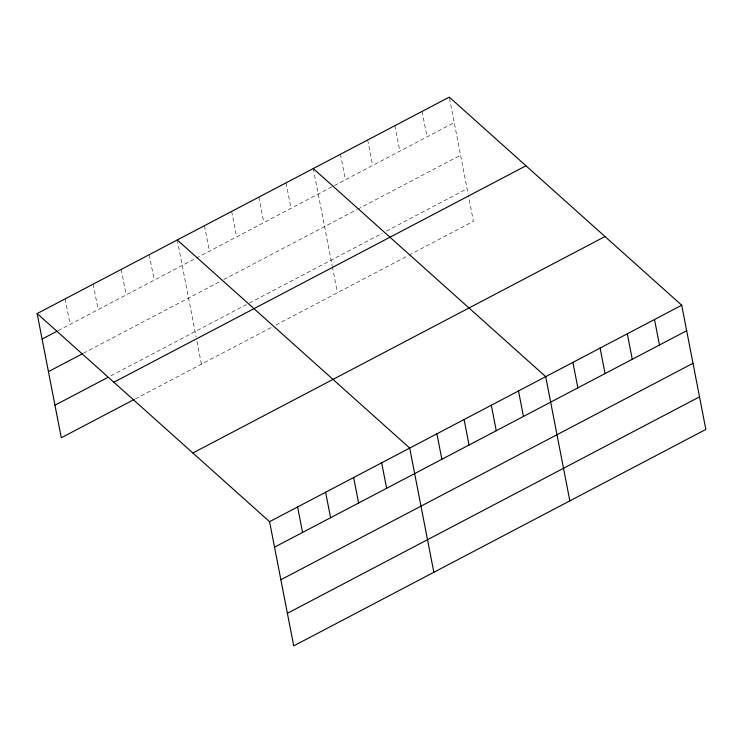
<?xml version="1.0" encoding="UTF-8"?>
<svg xmlns="http://www.w3.org/2000/svg" width="743" height="743" viewBox="0 0 743 743"><rect width="100%" height="100%" fill="white"/><g stroke="black" fill="none" stroke-linecap="round" stroke-linejoin="round"><path stroke-width="0.56" stroke-dasharray="3.71 2.79" d="M58.121 330.644L333.338 186.094M334.35 185.564L454.233 122.604M83.467 353.231L219.789 281.634M223.819 279.517L356.798 209.675M357.81 209.145L460.567 155.185M111.013 375.754L246.462 304.611M249.481 303.033L382.459 233.191M386.49 231.073L467.087 188.741M135.356 398.87L271.938 327.143M275.969 325.025L407.935 255.713M408.947 255.183L473.421 221.321L468.35 195.26M449.496 98.225L468.146 194.174M422.08 111.404L427.03 136.888M394.877 125.688L399.827 151.173M367.674 139.972L372.633 165.457M340.47 154.256L345.43 179.75M313.277 168.55L332.14 265.604M332.353 266.691L337.415 292.751M286.074 182.834L291.033 208.319M258.87 197.118L263.83 222.603M231.677 211.402L236.627 236.887M204.474 225.686L209.424 251.171M177.271 239.97L196.143 337.025M196.979 341.371L201.418 364.172M149.25 254.691L154.2 280.176M121.22 269.412L126.18 294.897M93.2 284.123L98.15 309.617M65.17 298.844L70.13 324.329"/><path stroke-width="1.11" d="M37.15 313.565L449.274 97.119L681.712 305.234L705.85 429.435L293.726 645.881L269.579 521.679L37.15 313.565L61.288 437.766L134.353 399.39M42.1 339.049L57.118 331.164M48.434 371.63L82.464 353.752M54.963 405.195L108.004 377.333M113.855 382.246L525.979 165.791M192.883 452.998L605.006 236.553M269.579 521.679L681.712 305.234M274.538 547.164L686.662 330.719M280.863 579.744L692.996 363.299M287.392 613.309L699.516 396.855M313.277 168.55L545.706 376.664L569.844 500.866M177.271 239.97L409.699 448.085L433.847 572.286M654.509 319.518L659.459 345.003M627.306 333.802L632.265 359.287M600.103 348.086L605.062 373.58M572.909 362.37L577.859 387.865M518.503 390.948L523.462 416.433M491.309 405.232L496.259 430.717M464.106 419.516L469.056 445.001M436.903 433.801L441.862 459.285M381.679 462.805L386.629 488.29M353.659 477.526L358.609 503.011M325.629 492.247L330.589 517.732M297.609 506.958L302.559 532.443"/></g></svg>
